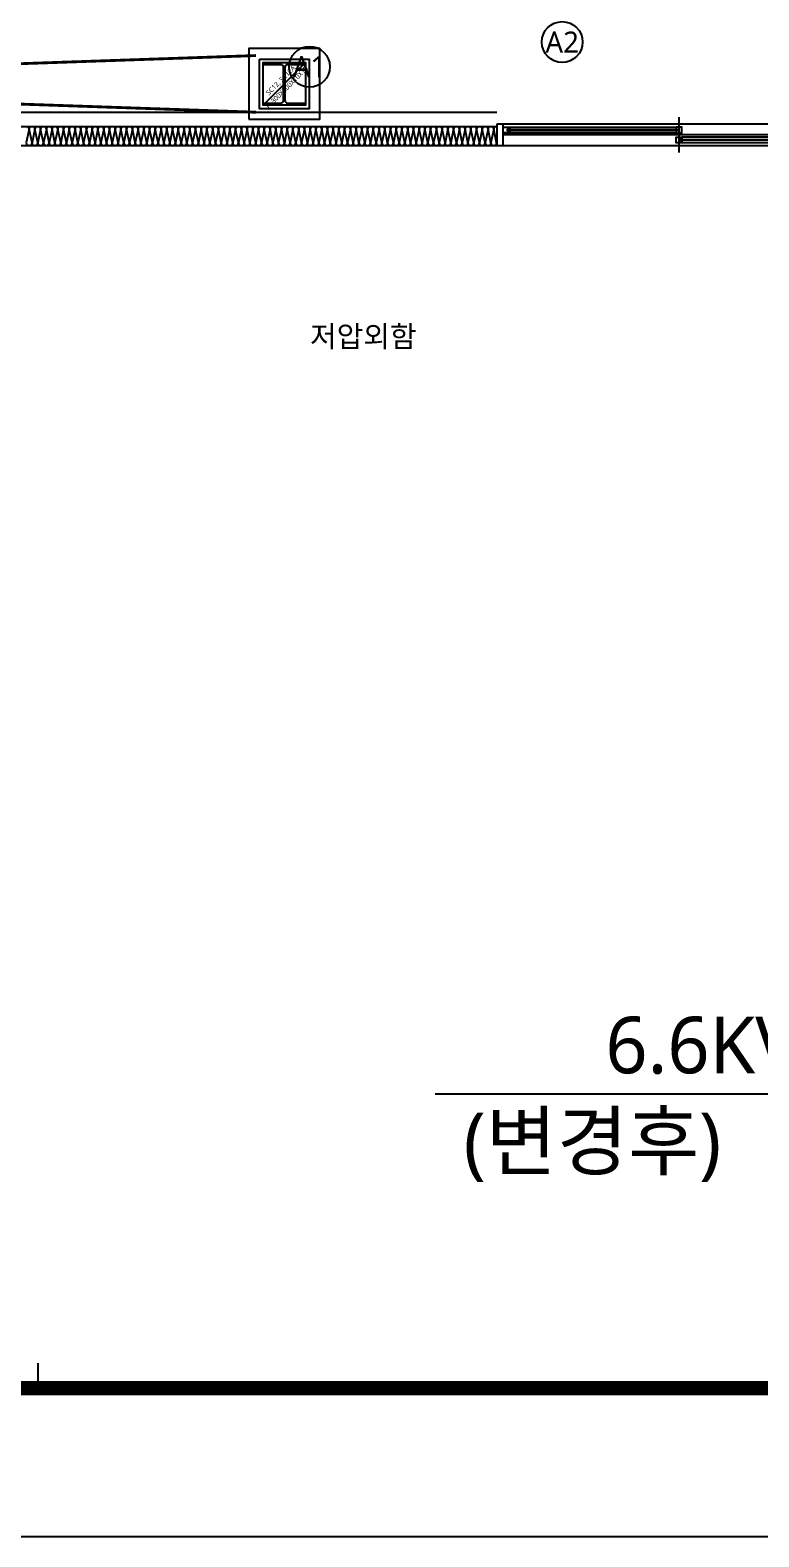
# Model space of a CAD drawing. Header units: millimetres. Extents: x 3355 to 129505, y 4600 to 34300.
# Drawn here: x 98311 to 103457, y 4600 to 15236 of the extents above; entities that cross this region are included whole.
import ezdxf
from ezdxf.enums import TextEntityAlignment as Align
from ezdxf.xclip import XClip

# ---------------------------------------------------------------- set-up
doc = ezdxf.new("R2010")
doc.units = ezdxf.units.MM
doc.header["$LTSCALE"] = 800
doc.header["$XCLIPFRAME"] = 0
for name, pattern in [('CEN', [62, 60, -1, 0, -1]), ('PHANTOM2', [1.25, 0.625, -0.125, 0.125, -0.125, 0.125, -0.125]), ('점선1', [2, 1.25, -0.75])]:
    doc.linetypes.add(name, pattern=pattern)
for name, color, linetype in [('arch', 8, 'Continuous'), ('SYM', 3, 'Continuous'), ('TIT', 2, 'Continuous'), ('XR-SHEET-SHT', 5, 'Continuous'), ('XREF', 7, 'CEN')]:
    doc.layers.add(name, color=color, linetype=linetype)
doc.layers.add('XR-SHEET-TEMP', color=171, linetype='Continuous', plot=False)
doc.layers.add('건축도면', color=9, linetype='Continuous', lineweight=25)
doc.styles.add('GHS', font='malgun.ttf')
doc.styles.add('스타일1', font='malgun.ttf')

# ---------------------------------------------------------------- blocks, each defined once
blk = doc.blocks.new('XR-현황측량도')
at = {"color": 0}
blk.add_lwpolyline([(86810, 78764, 0.043248), (87949, 77003, 0.113814), (91117, 74545, 0.13394), (93095, 74047), (94071, 74047), (99828, 74046), (108550, 74046), (116948, 74022), (126987, 74021), (128740, 73975), (135159, 74063), (143027, 74044), (151690, 74037), (154883, 74051), (162789, 74142), (171655, 74152), (178948, 74224), (185441, 74258), (186412, 74405), (193068, 76972, 0.271364), (196517, 81929), (196870, 86053), (196859, 91789), (196871, 109951)], format="xyb", dxfattribs=at)
blk = doc.blocks.new('*U144')
at = {"color": 0}
for points in [[(-39048.1, 0, -0.414214), (-39063.1, 15), (-39048.1, 85, 1), (-39078.1, 85), (-39063.1, 15, -0.414214), (-39078.1, 0, 0.414214)], [(-39018.1, 0, -0.414214), (-39033.1, 15), (-39018.1, 85, 1), (-39048.1, 85), (-39033.1, 15, -0.414214), (-39048.1, 0, 0.414214)], [(-38988.1, 0, -0.414214), (-39003.1, 15), (-38988.1, 85, 1), (-39018.1, 85), (-39003.1, 15, -0.414214), (-39018.1, 0, 0.414214)], [(-38958.1, 0, -0.414214), (-38973.1, 15), (-38958.1, 85, 1), (-38988.1, 85), (-38973.1, 15, -0.414214), (-38988.1, 0, 0.414214)], [(-38928.1, 0, -0.414214), (-38943.1, 15), (-38928.1, 85, 1), (-38958.1, 85), (-38943.1, 15, -0.414214), (-38958.1, 0, 0.414214)], [(-38898.1, 0, -0.414214), (-38913.1, 15), (-38898.1, 85, 1), (-38928.1, 85), (-38913.1, 15, -0.414214), (-38928.1, 0, 0.414214)], [(-38868.1, 0, -0.414214), (-38883.1, 15), (-38868.1, 85, 1), (-38898.1, 85), (-38883.1, 15, -0.414214), (-38898.1, 0, 0.414214)], [(-38838.1, 0, -0.414214), (-38853.1, 15), (-38838.1, 85, 1), (-38868.1, 85), (-38853.1, 15, -0.414214), (-38868.1, 0, 0.414214)], [(-38808.1, 0, -0.414214), (-38823.1, 15), (-38808.1, 85, 1), (-38838.1, 85), (-38823.1, 15, -0.414214), (-38838.1, 0, 0.414214)], [(-38778.1, 0, -0.414214), (-38793.1, 15), (-38778.1, 85, 1), (-38808.1, 85), (-38793.1, 15, -0.414214), (-38808.1, 0, 0.414214)], [(-38748.1, 0, -0.414214), (-38763.1, 15), (-38748.1, 85, 1), (-38778.1, 85), (-38763.1, 15, -0.414214), (-38778.1, 0, 0.414214)], [(-38718.1, 0, -0.414214), (-38733.1, 15), (-38718.1, 85, 1), (-38748.1, 85), (-38733.1, 15, -0.414214), (-38748.1, 0, 0.414214)], [(-38688.1, 0, -0.414214), (-38703.1, 15), (-38688.1, 85, 1), (-38718.1, 85), (-38703.1, 15, -0.414214), (-38718.1, 0, 0.414214)], [(-38658.1, 0, -0.414214), (-38673.1, 15), (-38658.1, 85, 1), (-38688.1, 85), (-38673.1, 15, -0.414214), (-38688.1, 0, 0.414214)], [(-38628.1, 0, -0.414214), (-38643.1, 15), (-38628.1, 85, 1), (-38658.1, 85), (-38643.1, 15, -0.414214), (-38658.1, 0, 0.414214)], [(-38598.1, 0, -0.414214), (-38613.1, 15), (-38598.1, 85, 1), (-38628.1, 85), (-38613.1, 15, -0.414214), (-38628.1, 0, 0.414214)], [(-38568.1, 0, -0.414214), (-38583.1, 15), (-38568.1, 85, 1), (-38598.1, 85), (-38583.1, 15, -0.414214), (-38598.1, 0, 0.414214)], [(-38538.1, 0, -0.414214), (-38553.1, 15), (-38538.1, 85, 1), (-38568.1, 85), (-38553.1, 15, -0.414214), (-38568.1, 0, 0.414214)], [(-38508.1, 0, -0.414214), (-38523.1, 15), (-38508.1, 85, 1), (-38538.1, 85), (-38523.1, 15, -0.414214), (-38538.1, 0, 0.414214)], [(-38478.1, 0, -0.414214), (-38493.1, 15), (-38478.1, 85, 1), (-38508.1, 85), (-38493.1, 15, -0.414214), (-38508.1, 0, 0.414214)], [(-38448.1, 0, -0.414214), (-38463.1, 15), (-38448.1, 85, 1), (-38478.1, 85), (-38463.1, 15, -0.414214), (-38478.1, 0, 0.414214)], [(-38418.1, 0, -0.414214), (-38433.1, 15), (-38418.1, 85, 1), (-38448.1, 85), (-38433.1, 15, -0.414214), (-38448.1, 0, 0.414214)], [(-38388.1, 0, -0.414214), (-38403.1, 15), (-38388.1, 85, 1), (-38418.1, 85), (-38403.1, 15, -0.414214), (-38418.1, 0, 0.414214)], [(-38358.1, 0, -0.414214), (-38373.1, 15), (-38358.1, 85, 1), (-38388.1, 85), (-38373.1, 15, -0.414214), (-38388.1, 0, 0.414214)], [(-38328.1, 0, -0.414214), (-38343.1, 15), (-38328.1, 85, 1), (-38358.1, 85), (-38343.1, 15, -0.414214), (-38358.1, 0, 0.414214)], [(-38298.1, 0, -0.414214), (-38313.1, 15), (-38298.1, 85, 1), (-38328.1, 85), (-38313.1, 15, -0.414214), (-38328.1, 0, 0.414214)], [(-38268.1, 0, -0.414214), (-38283.1, 15), (-38268.1, 85, 1), (-38298.1, 85), (-38283.1, 15, -0.414214), (-38298.1, 0, 0.414214)], [(-38238.1, 0, -0.414214), (-38253.1, 15), (-38238.1, 85, 1), (-38268.1, 85), (-38253.1, 15, -0.414214), (-38268.1, 0, 0.414214)], [(-38208.1, 0, -0.414214), (-38223.1, 15), (-38208.1, 85, 1), (-38238.1, 85), (-38223.1, 15, -0.414214), (-38238.1, 0, 0.414214)], [(-38178.1, 0, -0.414214), (-38193.1, 15), (-38178.1, 85, 1), (-38208.1, 85), (-38193.1, 15, -0.414214), (-38208.1, 0, 0.414214)], [(-38148.1, 0, -0.414214), (-38163.1, 15), (-38148.1, 85, 1), (-38178.1, 85), (-38163.1, 15, -0.414214), (-38178.1, 0, 0.414214)], [(-38118.1, 0, -0.414214), (-38133.1, 15), (-38118.1, 85, 1), (-38148.1, 85), (-38133.1, 15, -0.414214), (-38148.1, 0, 0.414214)], [(-38088.1, 0, -0.414214), (-38103.1, 15), (-38088.1, 85, 1), (-38118.1, 85), (-38103.1, 15, -0.414214), (-38118.1, 0, 0.414214)], [(-38058.1, 0, -0.414214), (-38073.1, 15), (-38058.1, 85, 1), (-38088.1, 85), (-38073.1, 15, -0.414214), (-38088.1, 0, 0.414214)], [(-38028.1, 0, -0.414214), (-38043.1, 15), (-38028.1, 85, 1), (-38058.1, 85), (-38043.1, 15, -0.414214), (-38058.1, 0, 0.414214)], [(-37998.1, 0, -0.414214), (-38013.1, 15), (-37998.1, 85, 1), (-38028.1, 85), (-38013.1, 15, -0.414214), (-38028.1, 0, 0.414214)], [(-37968.1, 0, -0.414214), (-37983.1, 15), (-37968.1, 85, 1), (-37998.1, 85), (-37983.1, 15, -0.414214), (-37998.1, 0, 0.414214)], [(-37938.1, 0, -0.414214), (-37953.1, 15), (-37938.1, 85, 1), (-37968.1, 85), (-37953.1, 15, -0.414214), (-37968.1, 0, 0.414214)], [(-37908.1, 0, -0.414214), (-37923.1, 15), (-37908.1, 85, 1), (-37938.1, 85), (-37923.1, 15, -0.414214), (-37938.1, 0, 0.414214)], [(-37878.1, 0, -0.414214), (-37893.1, 15), (-37878.1, 85, 1), (-37908.1, 85), (-37893.1, 15, -0.414214), (-37908.1, 0, 0.414214)], [(-37848.1, 0, -0.414214), (-37863.1, 15), (-37848.1, 85, 1), (-37878.1, 85), (-37863.1, 15, -0.414214), (-37878.1, 0, 0.414214)], [(-37818.1, 0, -0.414214), (-37833.1, 15), (-37818.1, 85, 1), (-37848.1, 85), (-37833.1, 15, -0.414214), (-37848.1, 0, 0.414214)], [(-37788.1, 0, -0.414214), (-37803.1, 15), (-37788.1, 85, 1), (-37818.1, 85), (-37803.1, 15, -0.414214), (-37818.1, 0, 0.414214)], [(-37758.1, 0, -0.414214), (-37773.1, 15), (-37758.1, 85, 1), (-37788.1, 85), (-37773.1, 15, -0.414214), (-37788.1, 0, 0.414214)], [(-37728.1, 0, -0.414214), (-37743.1, 15), (-37728.1, 85, 1), (-37758.1, 85), (-37743.1, 15, -0.414214), (-37758.1, 0, 0.414214)], [(-37698.1, 0, -0.414214), (-37713.1, 15), (-37698.1, 85, 1), (-37728.1, 85), (-37713.1, 15, -0.414214), (-37728.1, 0, 0.414214)], [(-37668.1, 0, -0.414214), (-37683.1, 15), (-37668.1, 85, 1), (-37698.1, 85), (-37683.1, 15, -0.414214), (-37698.1, 0, 0.414214)], [(-37638.1, 0, -0.414214), (-37653.1, 15), (-37638.1, 85, 1), (-37668.1, 85), (-37653.1, 15, -0.414214), (-37668.1, 0, 0.414214)], [(-37608.1, 0, -0.414214), (-37623.1, 15), (-37608.1, 85, 1), (-37638.1, 85), (-37623.1, 15, -0.414214), (-37638.1, 0, 0.414214)], [(-37578.1, 0, -0.414214), (-37593.1, 15), (-37578.1, 85, 1), (-37608.1, 85), (-37593.1, 15, -0.414214), (-37608.1, 0, 0.414214)], [(-37548.1, 0, -0.414214), (-37563.1, 15), (-37548.1, 85, 1), (-37578.1, 85), (-37563.1, 15, -0.414214), (-37578.1, 0, 0.414214)], [(-37518.1, 0, -0.414214), (-37533.1, 15), (-37518.1, 85, 1), (-37548.1, 85), (-37533.1, 15, -0.414214), (-37548.1, 0, 0.414214)], [(-37488.1, 0, -0.414214), (-37503.1, 15), (-37488.1, 85, 1), (-37518.1, 85), (-37503.1, 15, -0.414214), (-37518.1, 0, 0.414214)], [(-37458.1, 0, -0.414214), (-37473.1, 15), (-37458.1, 85, 1), (-37488.1, 85), (-37473.1, 15, -0.414214), (-37488.1, 0, 0.414214)], [(-37428.1, 0, -0.414214), (-37443.1, 15), (-37428.1, 85, 1), (-37458.1, 85), (-37443.1, 15, -0.414214), (-37458.1, 0, 0.414214)], [(-37398.1, 0, -0.414214), (-37413.1, 15), (-37398.1, 85, 1), (-37428.1, 85), (-37413.1, 15, -0.414214), (-37428.1, 0, 0.414214)], [(-37368.1, 0, -0.414214), (-37383.1, 15), (-37368.1, 85, 1), (-37398.1, 85), (-37383.1, 15, -0.414214), (-37398.1, 0, 0.414214)], [(-37338.1, 0, -0.414214), (-37353.1, 15), (-37338.1, 85, 1), (-37368.1, 85), (-37353.1, 15, -0.414214), (-37368.1, 0, 0.414214)], [(-37308.1, 0, -0.414214), (-37323.1, 15), (-37308.1, 85, 1), (-37338.1, 85), (-37323.1, 15, -0.414214), (-37338.1, 0, 0.414214)], [(-37278.1, 0, -0.414214), (-37293.1, 15), (-37278.1, 85, 1), (-37308.1, 85), (-37293.1, 15, -0.414214), (-37308.1, 0, 0.414214)], [(-37248.1, 0, -0.414214), (-37263.1, 15), (-37248.1, 85, 1), (-37278.1, 85), (-37263.1, 15, -0.414214), (-37278.1, 0, 0.414214)], [(-37218.1, 0, -0.414214), (-37233.1, 15), (-37218.1, 85, 1), (-37248.1, 85), (-37233.1, 15, -0.414214), (-37248.1, 0, 0.414214)], [(-37188.1, 0, -0.414214), (-37203.1, 15), (-37188.1, 85, 1), (-37218.1, 85), (-37203.1, 15, -0.414214), (-37218.1, 0, 0.414214)], [(-37158.1, 0, -0.414214), (-37173.1, 15), (-37158.1, 85, 1), (-37188.1, 85), (-37173.1, 15, -0.414214), (-37188.1, 0, 0.414214)], [(-37128.1, 0, -0.414214), (-37143.1, 15), (-37128.1, 85, 1), (-37158.1, 85), (-37143.1, 15, -0.414214), (-37158.1, 0, 0.414214)], [(-37098.1, 0, -0.414214), (-37113.1, 15), (-37098.1, 85, 1), (-37128.1, 85), (-37113.1, 15, -0.414214), (-37128.1, 0, 0.414214)], [(-37068.1, 0, -0.414214), (-37083.1, 15), (-37068.1, 85, 1), (-37098.1, 85), (-37083.1, 15, -0.414214), (-37098.1, 0, 0.414214)], [(-37038.1, 0, -0.414214), (-37053.1, 15), (-37038.1, 85, 1), (-37068.1, 85), (-37053.1, 15, -0.414214), (-37068.1, 0, 0.414214)], [(-37008.1, 0, -0.414214), (-37023.1, 15), (-37008.1, 85, 1), (-37038.1, 85), (-37023.1, 15, -0.414214), (-37038.1, 0, 0.414214)], [(-36978.1, 0, -0.414214), (-36993.1, 15), (-36978.1, 85, 1), (-37008.1, 85), (-36993.1, 15, -0.414214), (-37008.1, 0, 0.414214)], [(-36948.1, 0, -0.414214), (-36963.1, 15), (-36948.1, 85, 1), (-36978.1, 85), (-36963.1, 15, -0.414214), (-36978.1, 0, 0.414214)], [(-36918.1, 0, -0.414214), (-36933.1, 15), (-36918.1, 85, 1), (-36948.1, 85), (-36933.1, 15, -0.414214), (-36948.1, 0, 0.414214)], [(-36888.1, 0, -0.414214), (-36903.1, 15), (-36888.1, 85, 1), (-36918.1, 85), (-36903.1, 15, -0.414214), (-36918.1, 0, 0.414214)], [(-36858.1, 0, -0.414214), (-36873.1, 15), (-36858.1, 85, 1), (-36888.1, 85), (-36873.1, 15, -0.414214), (-36888.1, 0, 0.414214)], [(-36828.1, 0, -0.414214), (-36843.1, 15), (-36828.1, 85, 1), (-36858.1, 85), (-36843.1, 15, -0.414214), (-36858.1, 0, 0.414214)], [(-36798.1, 0, -0.414214), (-36813.1, 15), (-36798.1, 85, 1), (-36828.1, 85), (-36813.1, 15, -0.414214), (-36828.1, 0, 0.414214)], [(-36768.1, 0, -0.414214), (-36783.1, 15), (-36768.1, 85, 1), (-36798.1, 85), (-36783.1, 15, -0.414214), (-36798.1, 0, 0.414214)], [(-36738.1, 0, -0.414214), (-36753.1, 15), (-36738.1, 85, 1), (-36768.1, 85), (-36753.1, 15, -0.414214), (-36768.1, 0, 0.414214)], [(-36708.1, 0, -0.414214), (-36723.1, 15), (-36708.1, 85, 1), (-36738.1, 85), (-36723.1, 15, -0.414214), (-36738.1, 0, 0.414214)], [(-36678.1, 0, -0.414214), (-36693.1, 15), (-36678.1, 85, 1), (-36708.1, 85), (-36693.1, 15, -0.414214), (-36708.1, 0, 0.414214)], [(-36648.1, 0, -0.414214), (-36663.1, 15), (-36648.1, 85, 1), (-36678.1, 85), (-36663.1, 15, -0.414214), (-36678.1, 0, 0.414214)], [(-36618.1, 0, -0.414214), (-36633.1, 15), (-36618.1, 85, 1), (-36648.1, 85), (-36633.1, 15, -0.414214), (-36648.1, 0, 0.414214)]]:
    blk.add_lwpolyline(points, format="xyb", dxfattribs=at)
blk = doc.blocks.new('A$Cfef6c29d_1')
at = {"color": 0}
for p, q in [((40, 270), (40, 225)), ((190, 270), (40, 270)), ((40, 225), (190, 225)), ((190, 225), (190, 270)), ((-10, -965), (240, -965)), ((40, -2207), (40, -2252)), ((190, -2207), (40, -2207)), ((190, -2252), (190, -2207)), ((40, -2252), (190, -2252))]:
    blk.add_line(p, q, dxfattribs=at)
at = {"color": 0, "ltscale": 12}
for p, q in [((40, 225), (40, -2207)), ((115, 225), (115, -2207)), ((190, -2207), (190, 225)), ((130, 185), (130, -945)), ((170, 185), (170, -945)), ((60, -2160), (60, -985)), ((100, -985), (100, -2160))]:
    blk.add_line(p, q, dxfattribs=at)
at = {"color": 0}
for points in [[(130, 185), (146, 185), (146, 195), (155, 195), (155, 185), (170, 185), (170, 225), (130, 225), (130, 185)], [(60, -985), (76, -985), (76, -975), (85, -975), (85, -985), (100, -985), (100, -945), (60, -945), (60, -985)], [(130, -945), (146, -945), (146, -955), (155, -955), (155, -945), (170, -945), (170, -985), (130, -985), (130, -945)], [(60, -2160), (76, -2160), (76, -2177), (85, -2177), (85, -2160), (100, -2160), (100, -2207), (60, -2207), (60, -2160)]]:
    blk.add_lwpolyline(points, close=True, dxfattribs=at)
at = {"color": 0, "ltscale": 12}
for points in [[(148, -953), (148, 193), (153, 193), (153, -953)], [(78, -2168), (78, -977), (83, -977), (83, -2168)]]:
    blk.add_lwpolyline(points, close=True, dxfattribs=at)
at = {"color": 0}
for centre, start, end in [((147, 185), 0, 180), ((154, 185), 0, 180), ((147, -945), 180, 0), ((154, -945), 180, 0), ((77, -985), 0, 180), ((84, -985), 0, 180), ((77, -2160), 180, 0), ((84, -2160), 180, 0)]:
    blk.add_arc(centre, 1, start, end, dxfattribs=at)
blk = doc.blocks.new('S-SC12')
at = {"color": 0}
blk.add_line((-150, -150), (150, 150), dxfattribs=at)
for points in [[(-175, 175), (175, 175), (175, -175), (-175, -175)], [(-150, 150), (150, 150), (150, -150), (-150, -150)]]:
    blk.add_lwpolyline(points, close=True, dxfattribs=at)
blk.add_lwpolyline([(-150, -150), (-150, -135), (-23, -135, 0.414214), (-5, -117), (-5, 117, 0.414214), (-23, 135), (-150, 135), (-150, 150), (150, 150), (150, 135), (23, 135, 0.414214), (5, 117), (5, -117, 0.414214), (23, -135), (150, -135), (150, -150)], format="xyb", close=True, dxfattribs=at)
at = {"color": 0, "style": '스타일1'}
blk.add_text('H-300X300X10X15', height=35, rotation=45, dxfattribs=at).set_placement((19, -23), align=Align.MIDDLE_CENTER)
blk.add_text('SC12, SC12A', height=35, rotation=45, dxfattribs=at).set_placement((-109, -83))
blk = doc.blocks.new('XR-PLAN', base_point=(461, 408))
at = {"layer": 'arch'}
for p, q in [((53190, 42700), (67000, 42700)), ((52900, 42600), (67000, 42600)), ((52900, 42465), (67000, 42465))]:
    blk.add_line(p, q, dxfattribs=at)
at = {"layer": 'arch', "linetype": 'PHANTOM2', "ltscale": 3, "const_width": 20}
for points in [[(53700, 43100), (65300, 42700)], [(53700, 42700), (65300, 43100)]]:
    blk.add_lwpolyline(points, dxfattribs=at)
at = {"layer": 'arch', "ltscale": 3}
blk.add_lwpolyline([(65250, 42650), (65750, 42650), (65750, 43150), (65250, 43150)], close=True, dxfattribs=at)
at = {"layer": 'arch'}
ref = blk.add_blockref('XR-현황측량도', (-77510, -35338), dxfattribs=at)
XClip(ref).set_block_clipping_path([(86810.4680804907, 39538.2997129494), (224210.4680804907, 149938.2997129495)])
blk.add_blockref('S-SC12', (65500, 42900), dxfattribs=at)
at = {"layer": 'arch', "rotation": 270}
blk.add_blockref('A$Cfef6c29d_1', (69252, 42655), dxfattribs=at)
at = {"layer": 'arch', "xscale": 1.35, "yscale": 1.35, "zscale": 1.35, "rotation": 180}
blk.add_blockref('*U144', (14244, 42600), dxfattribs=at)
blk = doc.blocks.new('XR-FORM-EE', base_point=(461, 408))
at = {"layer": 'XR-SHEET-SHT', "color": 5}
blk.add_lwpolyline([(0, 118800), (168200, 118800), (168200, 0), (0, 0)], close=True, dxfattribs=at)
at = {"layer": 'XR-SHEET-SHT', "color": 5, "const_width": 400}
blk.add_lwpolyline([(9300, 114600), (163900, 114600), (163900, 4200), (9300, 4200)], close=True, dxfattribs=at)
at = {"layer": 'XR-SHEET-TEMP'}
blk.add_line((43650, 4200), (43650, 4900), dxfattribs=at)

msp = doc.modelspace()

# ---------------------------------------------------------------- linework, layer by layer
at = {"layer": 'SYM', "color": 6}
for points in [[(99976.6894, 15750.89067, 75, 75, 0), (99976.6894, 15525.89067, 0, 0, 0), (99976.6894, 14773.44999, 0, 0, 0), (100470.88486, 14773.44999, 0, 0, 0)], [(101761.19772, 15733.15437, 75, 75, 0), (101761.19772, 15508.15437, 0, 0, 0), (101761.19772, 14947.89723, 0, 0, 0), (102255.39318, 14947.89723, 0, 0, 0)]]:
    msp.add_lwpolyline(points, format="xyseb", dxfattribs=at)
for centre in [(102068.14282, 15151.89723), (100283.63451, 14977.44999)]:
    msp.add_circle(centre, 144, dxfattribs=at)
at = {"layer": 'TIT'}
msp.add_line((101171.86821, 7727.14713), (112737.32605, 7727.14713), dxfattribs=at)

# ---------------------------------------------------------------- block references
at = {"layer": 'XREF', "xscale": 0.25, "yscale": 0.25, "zscale": 0.25}
msp.add_blockref('XR-FORM-EE', (87569.85398, 4702.54534), dxfattribs=at)
at = {"layer": '건축도면', "color": 1, "linetype": '점선1', "ltscale": 0.2}
ref = msp.add_blockref('XR-PLAN', (-6983.32308, -27635.43025), dxfattribs=at)
XClip(ref).set_block_clipping_path([(56227.7345986668, 39479.2603850555), (77438.0684519374, 60194.2361228569)])
ref = msp.add_blockref('XR-PLAN', (35066.67692, -27635.43025), dxfattribs=at)
XClip(ref).set_block_clipping_path([(56227.7345986668, 39479.2603850555), (77438.0684519374, 60194.2361228569)])

# ---------------------------------------------------------------- texts
at = {"layer": 'SYM', "style": 'GHS'}
for s, p in [('A2', (102068.14282, 15151.89723)), ('A1', (100283.63451, 14977.44999))]:
    msp.add_text(s, height=150, dxfattribs=at).set_placement(p, align=Align.MIDDLE)
msp.add_text('저압외함', height=150, dxfattribs=at).set_placement((100287.40262, 12999.25915))
at = {"layer": 'TIT', "style": 'GHS'}
for s, height, p in [('6.6KV R-Center 변전실 접지 배치 설비 평면도', 399.9999993, (112714.37436, 8072.07977)), ('(변경후)', 399.999999, (103190.75386, 7394.56825))]:
    msp.add_text(s, height=height, dxfattribs=at).set_placement(p, align=Align.MIDDLE_RIGHT)

doc.saveas('drawing.dxf')
